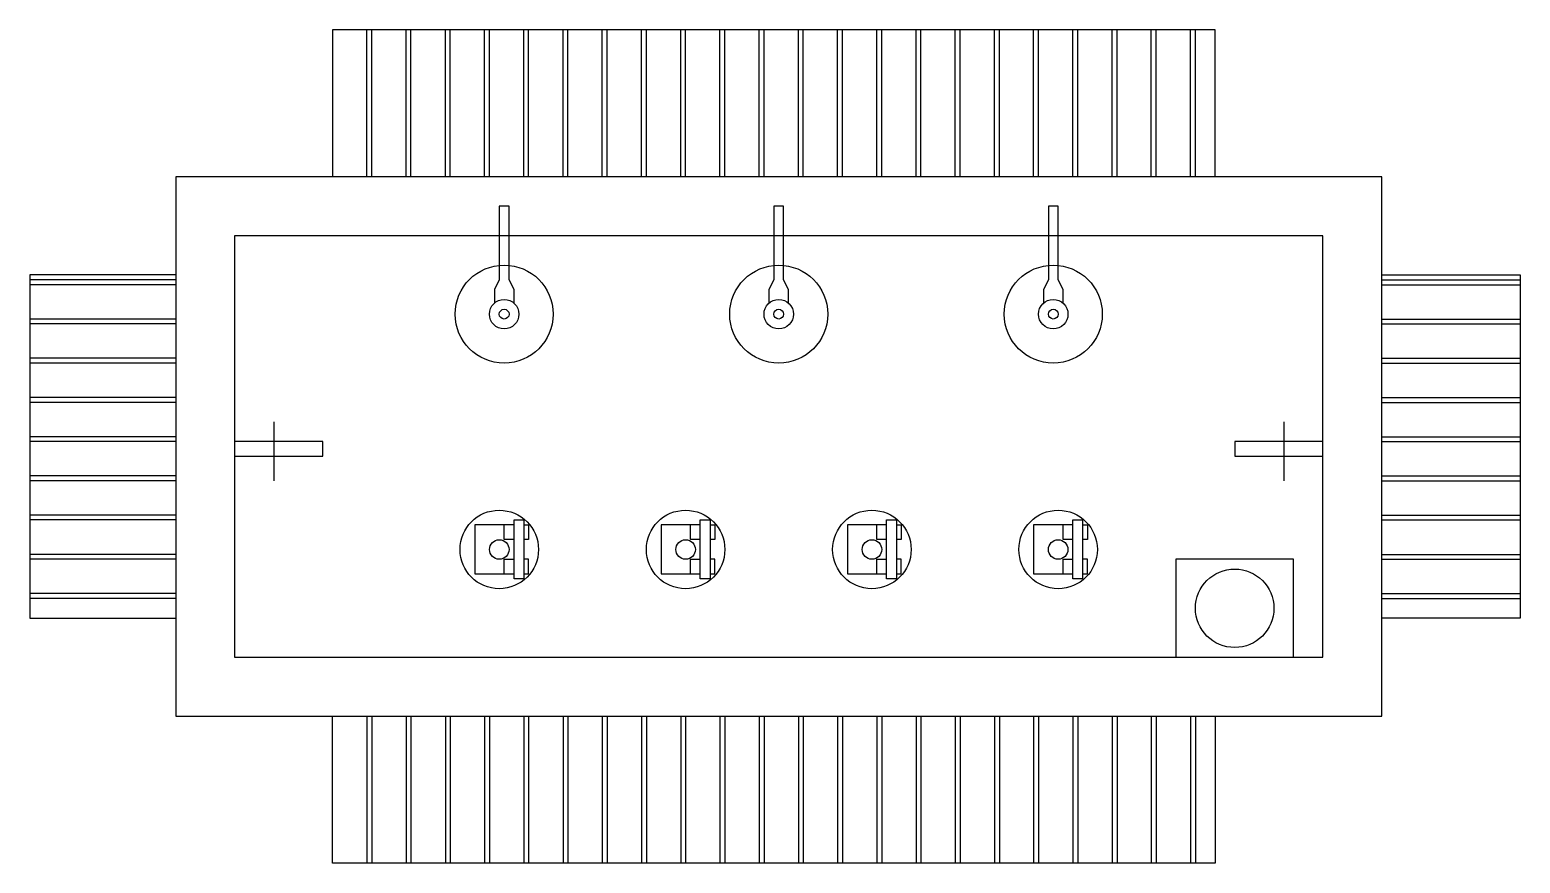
# Model space of a CAD drawing. Header units: millimetres. Extents: x 20927 to 53748, y 38421 to 54891.
# Drawn here: x 24992 to 26549, y 53327 to 54197 of the extents above; entities that cross this region are included whole.
import ezdxf

# ---------------------------------------------------------------- set-up
doc = ezdxf.new("R2010")
doc.units = ezdxf.units.MM
doc.layers.add('Transformer', color=3, linetype='Continuous')

msp = doc.modelspace()

# ---------------------------------------------------------------- linework, layer by layer
at = {"layer": 'Transformer', "color": 140}
for p, q in [((25344.4, 54043.8), (25344.4, 54197.4)), ((25349.5, 54043.8), (25349.5, 54197.4)), ((25385.3, 54043.8), (25385.3, 54197.4)), ((25390.4, 54043.8), (25390.4, 54197.4)), ((25426.3, 54043.8), (25426.3, 54197.4)), ((25431.4, 54043.8), (25431.4, 54197.4)), ((25467.2, 54043.8), (25467.2, 54197.4)), ((25472.4, 54043.8), (25472.4, 54197.4)), ((25508.2, 54043.8), (25508.2, 54197.4)), ((25513.3, 54043.8), (25513.3, 54197.4)), ((25549.2, 54043.8), (25549.2, 54197.4)), ((25554.3, 54043.8), (25554.3, 54197.4)), ((25590.1, 54043.8), (25590.1, 54197.4)), ((25595.3, 54043.8), (25595.3, 54197.4)), ((25631.1, 54043.8), (25631.1, 54197.4)), ((25636.2, 54043.8), (25636.2, 54197.4)), ((25672.1, 54043.8), (25672.1, 54197.4)), ((25677.2, 54043.8), (25677.2, 54197.4)), ((25713, 54043.8), (25713, 54197.4)), ((25718.2, 54043.8), (25718.2, 54197.4)), ((25754, 54043.8), (25754, 54197.4)), ((25759.1, 54043.8), (25759.1, 54197.4)), ((25795, 54043.8), (25795, 54197.4)), ((25800.1, 54043.8), (25800.1, 54197.4)), ((25835.9, 54043.8), (25835.9, 54197.4)), ((25841, 54043.8), (25841, 54197.4)), ((25876.9, 54043.8), (25876.9, 54197.4)), ((25882, 54043.8), (25882, 54197.4)), ((25917.9, 54043.8), (25917.9, 54197.4)), ((25923, 54043.8), (25923, 54197.4)), ((25958.8, 54043.8), (25958.8, 54197.4)), ((25963.9, 54043.8), (25963.9, 54197.4)), ((25999.8, 54043.8), (25999.8, 54197.4)), ((26004.9, 54043.8), (26004.9, 54197.4)), ((26040.7, 54043.8), (26040.7, 54197.4)), ((26045.9, 54043.8), (26045.9, 54197.4)), ((26081.7, 54043.8), (26081.7, 54197.4)), ((26086.8, 54043.8), (26086.8, 54197.4)), ((26122.7, 54043.8), (26122.7, 54197.4)), ((26127.8, 54043.8), (26127.8, 54197.4)), ((26163.6, 54043.8), (26163.6, 54197.4)), ((26168.8, 54043.8), (26168.8, 54197.4)), ((26204.6, 54043.8), (26204.6, 54197.4)), ((26209.7, 54043.8), (26209.7, 54197.4)), ((25144.7, 53936.3), (24992.3, 53936.3)), ((25144.7, 53931.1), (24992.3, 53931.1)), ((26404.3, 53936.3), (26548.9, 53936.3)), ((26404.3, 53931.1), (26548.9, 53931.1)), ((25144.7, 53895.3), (24992.3, 53895.3)), ((26404.3, 53895.3), (26548.9, 53895.3)), ((25144.7, 53890.2), (24992.3, 53890.2)), ((26404.3, 53890.2), (26548.9, 53890.2)), ((25144.7, 53854.3), (24992.3, 53854.3)), ((25144.7, 53849.2), (24992.3, 53849.2)), ((26404.3, 53854.3), (26548.9, 53854.3)), ((26404.3, 53849.2), (26548.9, 53849.2)), ((25144.7, 53813.4), (24992.3, 53813.4)), ((26404.3, 53813.4), (26548.9, 53813.4)), ((25144.7, 53808.2), (24992.3, 53808.2)), ((26404.3, 53808.2), (26548.9, 53808.2)), ((25247.1, 53787.8), (25247.1, 53726.3)), ((26301.9, 53787.8), (26301.9, 53726.3)), ((25144.7, 53772.4), (24992.3, 53772.4)), ((25144.7, 53767.3), (24992.3, 53767.3)), ((26404.3, 53772.4), (26548.9, 53772.4)), ((26404.3, 53767.3), (26548.9, 53767.3)), ((25144.7, 53731.4), (24992.3, 53731.4)), ((25144.7, 53726.3), (24992.3, 53726.3)), ((26404.3, 53731.4), (26548.9, 53731.4)), ((26404.3, 53726.3), (26548.9, 53726.3)), ((25144.7, 53690.5), (24992.3, 53690.5)), ((26404.3, 53690.5), (26548.9, 53690.5)), ((25144.7, 53685.4), (24992.3, 53685.4)), ((26404.3, 53685.4), (26548.9, 53685.4)), ((25144.7, 53649.5), (24992.3, 53649.5)), ((25144.7, 53644.4), (24992.3, 53644.4)), ((26404.3, 53649.5), (26548.9, 53649.5)), ((26404.3, 53644.4), (26548.9, 53644.4)), ((25144.7, 53608.5), (24992.3, 53608.5)), ((25144.7, 53603.4), (24992.3, 53603.4)), ((26404.3, 53608.5), (26548.9, 53608.5)), ((26404.3, 53603.4), (26548.9, 53603.4)), ((25344.4, 53480.5), (25344.4, 53326.9)), ((25349.5, 53480.5), (25349.5, 53326.9)), ((25385.3, 53480.5), (25385.3, 53326.9)), ((25390.4, 53480.5), (25390.4, 53326.9)), ((25426.3, 53480.5), (25426.3, 53326.9)), ((25431.4, 53480.5), (25431.4, 53326.9)), ((25467.2, 53480.5), (25467.2, 53326.9)), ((25472.4, 53480.5), (25472.4, 53326.9)), ((25508.2, 53480.5), (25508.2, 53326.9)), ((25513.3, 53480.5), (25513.3, 53326.9)), ((25549.2, 53480.5), (25549.2, 53326.9)), ((25554.3, 53480.5), (25554.3, 53326.9)), ((25590.1, 53480.5), (25590.1, 53326.9)), ((25595.3, 53480.5), (25595.3, 53326.9)), ((25631.1, 53480.5), (25631.1, 53326.9)), ((25636.2, 53480.5), (25636.2, 53326.9)), ((25672.1, 53480.5), (25672.1, 53326.9)), ((25677.2, 53480.5), (25677.2, 53326.9)), ((25713, 53480.5), (25713, 53326.9)), ((25718.2, 53480.5), (25718.2, 53326.9)), ((25754, 53480.5), (25754, 53326.9)), ((25759.1, 53480.5), (25759.1, 53326.9)), ((25795, 53480.5), (25795, 53326.9)), ((25800.1, 53480.5), (25800.1, 53326.9)), ((25835.9, 53480.5), (25835.9, 53326.9)), ((25841, 53480.5), (25841, 53326.9)), ((25876.9, 53480.5), (25876.9, 53326.9)), ((25882, 53480.5), (25882, 53326.9)), ((25917.9, 53480.5), (25917.9, 53326.9)), ((25923, 53480.5), (25923, 53326.9)), ((25958.8, 53480.5), (25958.8, 53326.9)), ((25963.9, 53480.5), (25963.9, 53326.9)), ((25999.8, 53480.5), (25999.8, 53326.9)), ((26004.9, 53480.5), (26004.9, 53326.9)), ((26040.7, 53480.5), (26040.7, 53326.9)), ((26045.9, 53480.5), (26045.9, 53326.9)), ((26081.7, 53480.5), (26081.7, 53326.9)), ((26086.8, 53480.5), (26086.8, 53326.9)), ((26122.7, 53480.5), (26122.7, 53326.9)), ((26127.8, 53480.5), (26127.8, 53326.9)), ((26163.6, 53480.5), (26163.6, 53326.9)), ((26168.8, 53480.5), (26168.8, 53326.9)), ((26204.6, 53480.5), (26204.6, 53326.9)), ((26209.7, 53480.5), (26209.7, 53326.9))]:
    msp.add_line(p, q, dxfattribs=at)
at = {"layer": 'Transformer'}
for points in [[(26230.2, 54043.8), (26230.2, 54197.4), (25308.5, 54197.4), (25308.5, 54043.8)], [(25144.7, 53941.4), (24992.3, 53941.4), (24992.3, 53582.9), (25144.7, 53582.9)], [(26404.3, 53941.4), (26548.9, 53941.4), (26548.9, 53582.9), (26404.3, 53582.9)], [(26230.2, 53480.5), (26230.2, 53326.9), (25308.5, 53326.9), (25308.5, 53480.5)]]:
    msp.add_lwpolyline(points, dxfattribs=at)
for points in [[(25144.7, 53480.5), (26404.3, 53480.5), (26404.3, 54043.8), (25144.7, 54043.8)], [(25206.1, 53542), (26342.9, 53542), (26342.9, 53982.3), (25206.1, 53982.3)]]:
    msp.add_lwpolyline(points, close=True, dxfattribs=at)
at = {"layer": 'Transformer', "color": 140}
for points in [[(25498, 53911.9), (25498, 53926), (25492.8, 53936.3), (25492.8, 54013.1), (25482.6, 54013.1), (25482.6, 53936.3), (25477.5, 53926), (25477.5, 53911.9)], [(25784.7, 53911.9), (25784.7, 53926), (25779.6, 53936.3), (25779.6, 54013.1), (25769.4, 54013.1), (25769.4, 53936.3), (25764.2, 53926), (25764.2, 53911.9)], [(26071.5, 53911.9), (26071.5, 53926), (26066.3, 53936.3), (26066.3, 54013.1), (26056.1, 54013.1), (26056.1, 53936.3), (26051, 53926), (26051, 53911.9)], [(25206.1, 53751.9), (25298.3, 53751.9), (25298.3, 53767.3), (25206.1, 53767.3)], [(26342.9, 53767.3), (26250.7, 53767.3), (26250.7, 53751.9), (26342.9, 53751.9)], [(25498, 53680.2), (25457, 53680.2), (25457, 53629), (25498, 53629)], [(25498, 53664.9), (25487.7, 53664.9), (25487.7, 53680.2)], [(25508.2, 53680.2), (25513.3, 53680.2), (25513.3, 53664.9), (25508.2, 53664.9)], [(25692.5, 53680.2), (25651.6, 53680.2), (25651.6, 53629), (25692.5, 53629)], [(25692.5, 53664.9), (25682.3, 53664.9), (25682.3, 53680.2)], [(25702.8, 53680.2), (25707.9, 53680.2), (25707.9, 53664.9), (25702.8, 53664.9)], [(25887.1, 53680.2), (25846.2, 53680.2), (25846.2, 53629), (25887.1, 53629)], [(25887.1, 53664.9), (25876.9, 53664.9), (25876.9, 53680.2)], [(25897.4, 53680.2), (25902.5, 53680.2), (25902.5, 53664.9), (25897.4, 53664.9)], [(26081.7, 53680.2), (26040.7, 53680.2), (26040.7, 53629), (26081.7, 53629)], [(26081.7, 53664.9), (26071.5, 53664.9), (26071.5, 53680.2)], [(26091.9, 53680.2), (26097.1, 53680.2), (26097.1, 53664.9), (26091.9, 53664.9)], [(25487.7, 53629), (25487.7, 53644.4), (25498, 53644.4)], [(25508.2, 53629), (25513.3, 53629), (25513.3, 53644.4), (25508.2, 53644.4)], [(25682.3, 53629), (25682.3, 53644.4), (25692.5, 53644.4)], [(25702.8, 53629), (25707.9, 53629), (25707.9, 53644.4), (25702.8, 53644.4)], [(25876.9, 53629), (25876.9, 53644.4), (25887.1, 53644.4)], [(25897.4, 53629), (25902.5, 53629), (25902.5, 53644.4), (25897.4, 53644.4)], [(26071.5, 53629), (26071.5, 53644.4), (26081.7, 53644.4)], [(26091.9, 53629), (26097.1, 53629), (26097.1, 53644.4), (26091.9, 53644.4)]]:
    msp.add_lwpolyline(points, dxfattribs=at)
for points in [[(25508.2, 53685.4), (25508.2, 53623.9), (25498, 53623.9), (25498, 53685.4)], [(25702.8, 53685.4), (25702.8, 53623.9), (25692.5, 53623.9), (25692.5, 53685.4)], [(25897.4, 53685.4), (25897.4, 53623.9), (25887.1, 53623.9), (25887.1, 53685.4)], [(26091.9, 53685.4), (26091.9, 53623.9), (26081.7, 53623.9), (26081.7, 53685.4)], [(26189.2, 53542), (26312.1, 53542), (26312.1, 53644.4), (26189.2, 53644.4)]]:
    msp.add_lwpolyline(points, close=True, dxfattribs=at)
for centre, radius in [((25487.7, 53900.4), 51.2), ((25774.5, 53900.4), 51.2), ((26061.2, 53900.4), 51.2), ((25487.7, 53900.4), 15.4), ((25774.5, 53900.4), 15.4), ((26061.2, 53900.4), 15.4), ((25487.7, 53900.4), 5.12), ((25774.5, 53900.4), 5.12), ((26061.2, 53900.4), 5.12), ((25482.6, 53654.6), 41), ((25677.2, 53654.6), 41), ((25871.8, 53654.6), 41), ((26066.3, 53654.6), 41), ((25482.6, 53654.6), 10.2), ((25677.2, 53654.6), 10.2), ((25871.8, 53654.6), 10.2), ((26066.3, 53654.6), 10.2), ((26250.7, 53593.2), 41)]:
    msp.add_circle(centre, radius, dxfattribs=at)

doc.saveas('drawing.dxf')
